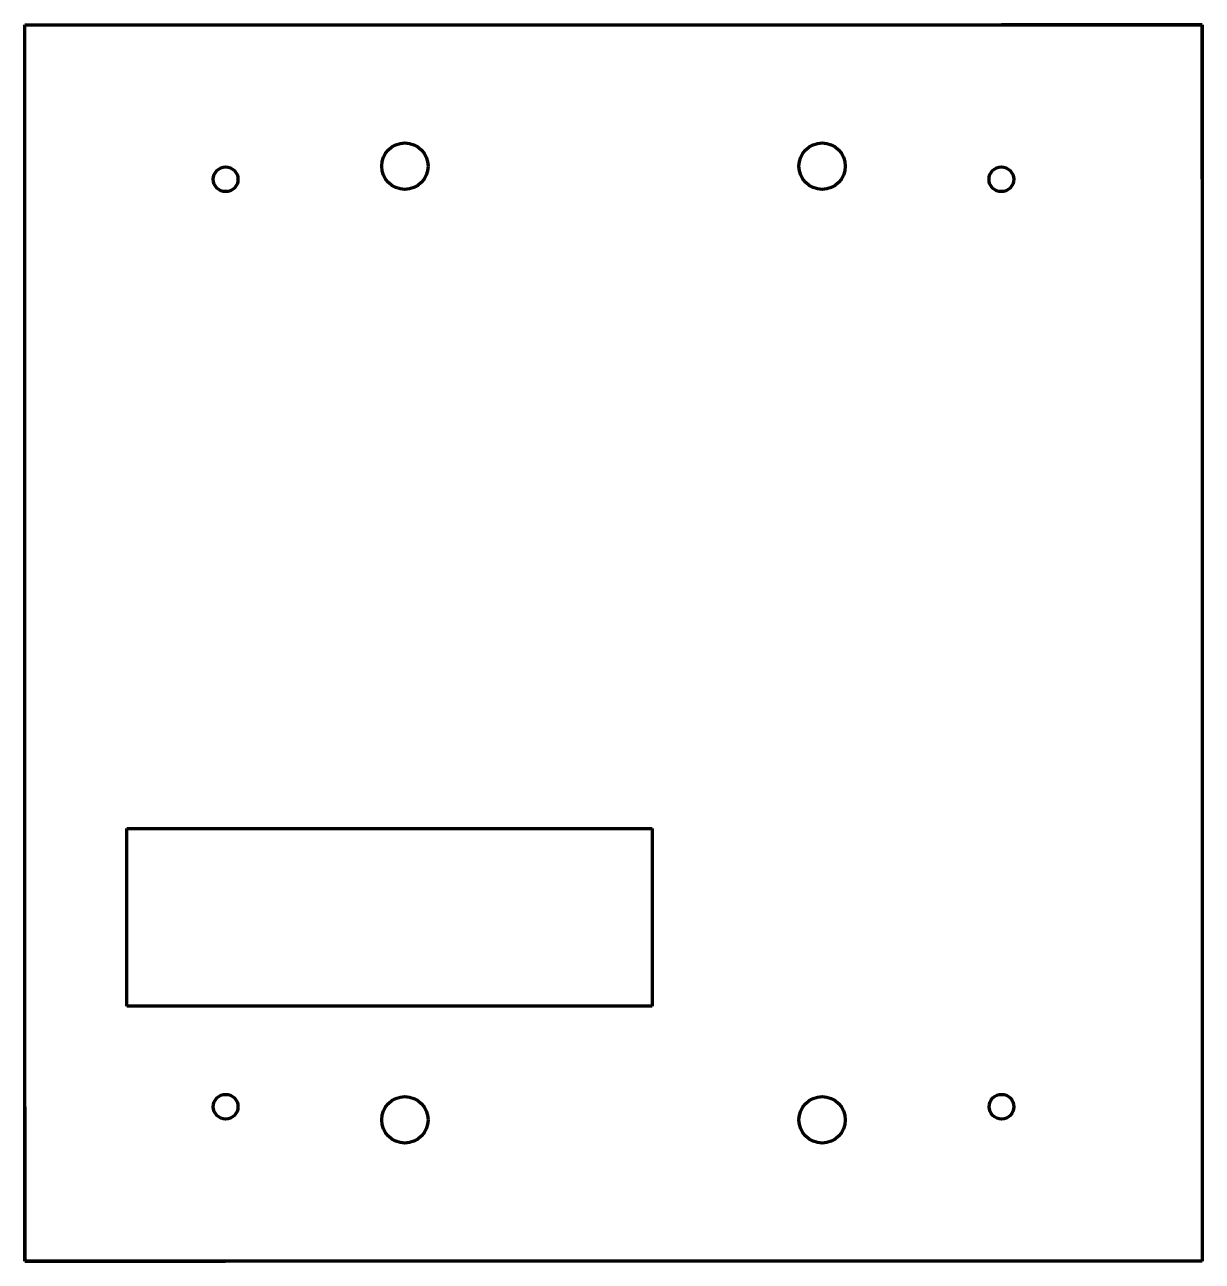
# Model space of a CAD drawing. Header units: millimetres. Extents: x -154 to -1, y -162 to -2.
import ezdxf

# ---------------------------------------------------------------- set-up
doc = ezdxf.new("R2010")
doc.units = ezdxf.units.MM
doc.layers.get('0').update_dxf_attribs({"color": 253, "lineweight": 70, "true_color": 0x8faf8f})

msp = doc.modelspace()

# ---------------------------------------------------------------- linework, layer by layer
for p, q in [((-153.68, -1.7), (-1.28, -1.7)), ((-153.68, -1.7), (-127.68, -1.7)), ((-153.68, -161.7), (-153.68, -1.7)), ((-153.68, -21.7), (-153.68, -1.7)), ((-1.28, -1.7), (-27.28, -1.7)), ((-1.28, -1.7), (-1.28, -161.7)), ((-1.28, -21.7), (-1.28, -1.7)), ((-140.46, -105.7), (-72.46, -105.7)), ((-140.46, -128.7), (-140.46, -105.7)), ((-72.46, -105.7), (-72.46, -128.7)), ((-72.46, -128.7), (-140.46, -128.7)), ((-153.68, -141.7), (-153.68, -161.7)), ((-1.28, -141.7), (-1.28, -161.7)), ((-1.28, -161.7), (-153.68, -161.7)), ((-153.68, -161.7), (-127.68, -161.7)), ((-1.28, -161.7), (-27.28, -161.7))]:
    msp.add_line(p, q)
for centre, radius in [((-104.48, -20), 3), ((-50.48, -20), 3), ((-127.68, -21.7), 1.6), ((-27.28, -21.7), 1.6), ((-127.68, -141.7), 1.6), ((-104.48, -143.4), 3), ((-50.48, -143.4), 3), ((-27.26, -141.7), 1.6)]:
    msp.add_circle(centre, radius)

doc.saveas('drawing.dxf')
